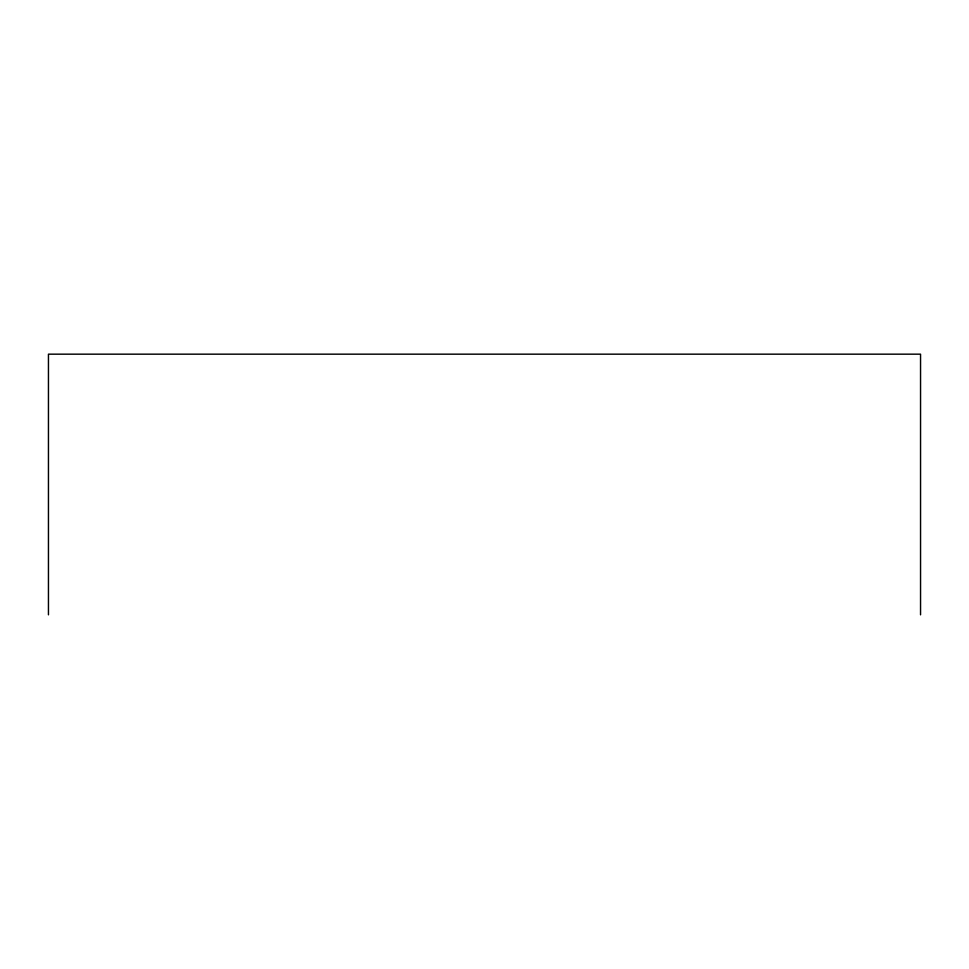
<?xml version="1.0" encoding="UTF-8"?>
<svg xmlns="http://www.w3.org/2000/svg" width="969" height="969" viewBox="0 0 969 969"><rect width="100%" height="100%" fill="white"/><g stroke="black" fill="none" stroke-linecap="round" stroke-linejoin="round"><path stroke-width="1.45" d="M920.55 614.831L920.55 354.169L48.45 354.169L48.45 614.831"/></g></svg>
